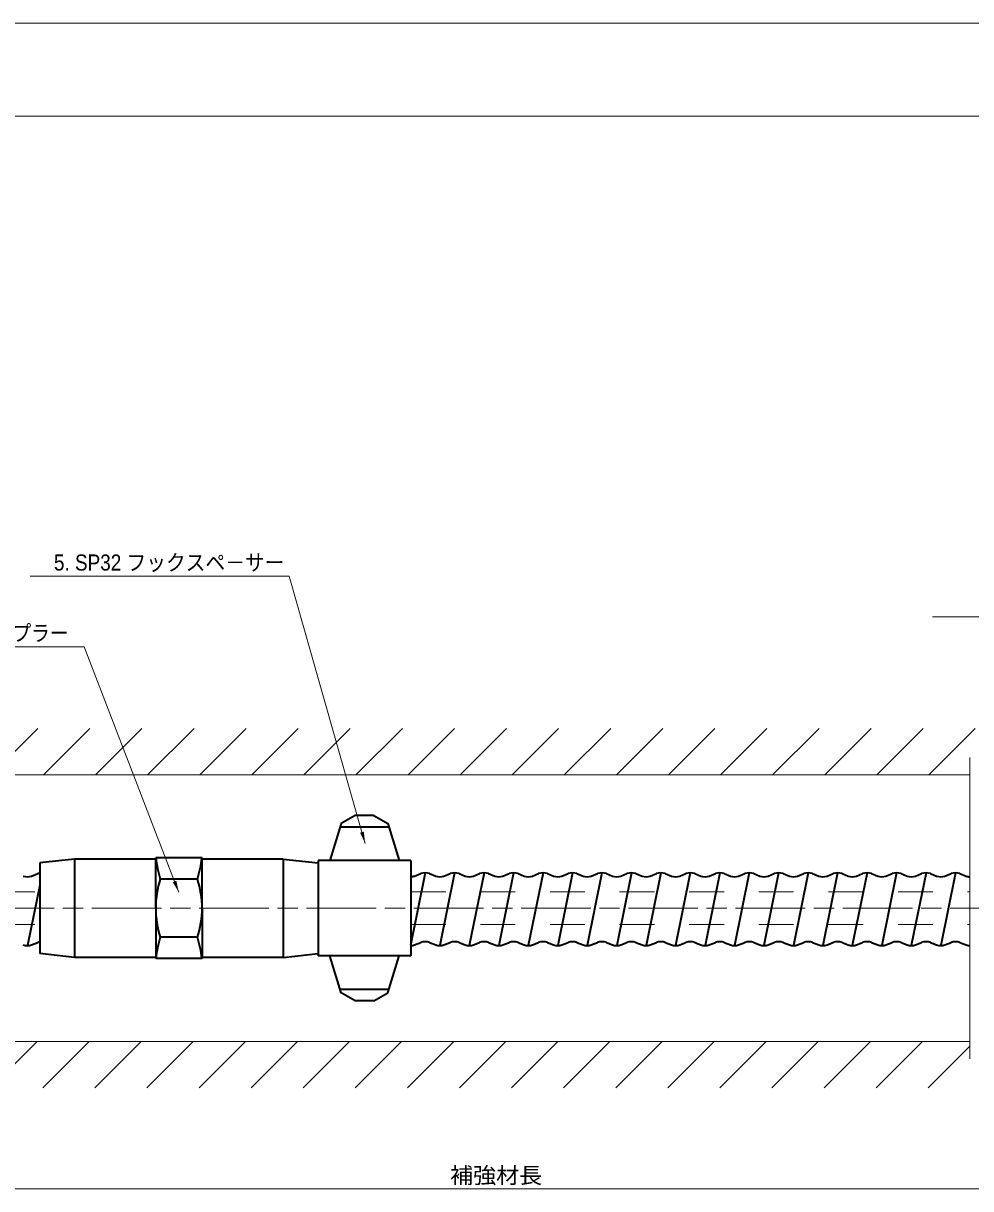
# Model space of a CAD drawing. Units: millimetres at full size, sheet at 1:2.5; details may follow other scales. Extents: x 2197 to 3877, y 1207 to 2409.
# Drawn here: x 2869 to 3278, y 1907 to 2409 of the extents above; entities that cross this region are included whole.
import ezdxf
from ezdxf.enums import TextEntityAlignment as Align

# ---------------------------------------------------------------- set-up
doc = ezdxf.new("R2010")
doc.units = ezdxf.units.MM
doc.header["$LTSCALE"] = 2.5
doc.linetypes.add('CHAIN', pattern=[18.5, 12, -1.5, 3.5, -1.5])
doc.linetypes.add('DASHED_SPACED', pattern=[12, 6, -6])
for name, color, linetype, lineweight in [('1外形線', 7, 'Continuous', 35), ('2細い実線', 3, 'Continuous', 20), ('3隠れ線', 2, 'DASHED_SPACED', 13), ('4中心線', 1, 'CHAIN', 15), ('6寸法線', 4, 'Continuous', 13), ('7 枠・タイトル', 7, 'Continuous', 13)]:
    doc.layers.add(name, color=color, linetype=linetype, lineweight=lineweight)
doc.styles.add('ＭＳ Ｐゴシック', font='')
doc.styles.get('ＭＳ Ｐゴシック').set_extended_font_data('MS PGothic')
pattern_1 = [(45, (2730.915, 2140.355), (-11.22532, 11.22532), [])]

# ---------------------------------------------------------------- blocks, each defined once
blk = doc.blocks.new('filled_arrow')
at = {"color": 0, "linetype": 'Continuous', "lineweight": -2}
blk.add_solid([(7.5, 1.25), (0, 0), (7.5, -1.25)], dxfattribs=at)

msp = doc.modelspace()

# ---------------------------------------------------------------- hatches: boundary and pattern name
at = {"layer": '2細い実線', "lineweight": 13}
h = msp.add_hatch(dxfattribs=at)
h.set_pattern_fill('USER', color=256, style=0, pattern_type=2)
h.set_pattern_definition(pattern_1)
h.paths.add_polyline_path([(2603.108, 2085.479), (2603.108, 2105.479), (3737.197, 2105.479), (3737.197, 2085.479), (3287.457, 2085.479), (3287.457, 2092.979), (3277.457, 2092.979), (3277.457, 2085.479)])
h = msp.add_hatch(dxfattribs=at)
h.set_pattern_fill('USER', color=256, style=0, pattern_type=2)
h.set_pattern_definition(pattern_1)
h.paths.add_polyline_path([(2603.279, 1950.479), (2603.214, 1970.479), (3277.457, 1970.479), (3277.457, 1962.979), (3287.457, 1962.979), (3287.457, 1970.479), (3737.197, 1970.479), (3737.197, 1950.479)])

# ---------------------------------------------------------------- linework, layer by layer
at = {"layer": '1外形線'}
for p, q in [((3012.505, 2067.979), (3006.477, 2064.5)), ((3020.45, 2067.979), (3012.505, 2067.979)), ((3020.45, 2067.979), (3026.477, 2064.5)), ((3006.477, 2064.5), (3001.477, 2048.479)), ((3026.952, 2062.979), (3006.003, 2062.979)), ((3026.477, 2064.5), (3031.477, 2048.479)), ((2891.477, 2049.179), (2876.477, 2047.479)), ((2876.477, 2047.479), (2876.477, 2008.479)), ((2926.477, 2049.179), (2891.477, 2049.179)), ((2891.477, 2049.179), (2891.477, 2006.779)), ((2926.477, 2027.979), (2926.477, 2049.679)), ((2946.477, 2049.679), (2926.477, 2049.679)), ((2946.477, 2027.979), (2946.477, 2049.679)), ((2981.477, 2049.179), (2946.477, 2049.179)), ((2981.477, 2049.179), (2981.477, 2006.779)), ((2981.477, 2049.179), (2996.477, 2047.479)), ((3036.477, 2048.479), (2996.477, 2048.479)), ((2996.477, 2048.479), (2996.477, 2007.479)), ((2996.477, 2047.479), (2996.477, 2008.479)), ((3036.477, 2048.479), (3036.477, 2007.479)), ((2872.955, 2041.835), (2875.619, 2042.874)), ((2944.477, 2040.508), (2928.477, 2040.508)), ((2944.477, 2040.508), (2928.477, 2040.508)), ((3042.614, 2043.193), (3036.264, 2011.853)), ((3038.055, 2041.835), (3040.719, 2042.874)), ((3044.556, 2042.882), (3047.218, 2041.835)), ((3055.314, 2043.193), (3048.964, 2011.853)), ((3050.755, 2041.835), (3053.419, 2042.874)), ((3057.256, 2042.882), (3059.918, 2041.835)), ((3068.014, 2043.193), (3061.664, 2011.853)), ((3063.455, 2041.835), (3066.119, 2042.874)), ((3069.956, 2042.882), (3072.618, 2041.835)), ((3080.714, 2043.193), (3074.364, 2011.853)), ((3076.155, 2041.835), (3078.819, 2042.874)), ((3082.656, 2042.882), (3085.318, 2041.835)), ((3093.437, 2043.193), (3087.087, 2011.853)), ((3088.855, 2041.835), (3091.519, 2042.874)), ((3095.356, 2042.882), (3098.018, 2041.835)), ((3106.148, 2043.193), (3099.787, 2011.853)), ((3101.555, 2041.835), (3104.219, 2042.874)), ((3108.056, 2042.882), (3110.718, 2041.835)), ((3118.837, 2043.193), (3112.487, 2011.853)), ((3114.255, 2041.835), (3116.919, 2042.874)), ((3120.756, 2042.882), (3123.418, 2041.835)), ((3131.537, 2043.193), (3125.187, 2011.853)), ((3126.955, 2041.835), (3129.619, 2042.874)), ((3133.456, 2042.882), (3136.118, 2041.835)), ((3144.248, 2043.193), (3137.887, 2011.853)), ((3139.655, 2041.835), (3142.319, 2042.874)), ((3146.156, 2042.882), (3148.818, 2041.835)), ((3156.937, 2043.193), (3150.587, 2011.853)), ((3152.355, 2041.835), (3155.019, 2042.874)), ((3158.856, 2042.882), (3161.518, 2041.835)), ((3169.614, 2043.193), (3163.264, 2011.853)), ((3165.055, 2041.835), (3167.719, 2042.874)), ((3171.556, 2042.882), (3174.218, 2041.835)), ((3182.325, 2043.193), (3175.964, 2011.853)), ((3177.755, 2041.835), (3180.419, 2042.874)), ((3184.256, 2042.882), (3186.918, 2041.835)), ((3195.014, 2043.193), (3188.664, 2011.853)), ((3190.455, 2041.835), (3193.119, 2042.874)), ((3196.956, 2042.882), (3199.618, 2041.835)), ((3207.714, 2043.193), (3201.364, 2011.853)), ((3203.155, 2041.835), (3205.819, 2042.874)), ((3209.656, 2042.882), (3212.318, 2041.835)), ((3220.425, 2043.193), (3214.064, 2011.853)), ((3215.855, 2041.835), (3218.519, 2042.874)), ((3222.356, 2042.882), (3225.018, 2041.835)), ((3233.114, 2043.193), (3226.764, 2011.853)), ((3228.555, 2041.835), (3231.219, 2042.874)), ((3235.056, 2042.882), (3237.718, 2041.835)), ((3245.814, 2043.193), (3239.464, 2011.853)), ((3241.255, 2041.835), (3243.919, 2042.874)), ((3247.756, 2042.882), (3250.418, 2041.835)), ((3258.525, 2043.193), (3252.164, 2011.853)), ((3253.955, 2041.835), (3256.619, 2042.874)), ((3260.456, 2042.882), (3263.118, 2041.835)), ((3271.214, 2043.193), (3264.864, 2011.853)), ((3266.655, 2041.835), (3269.319, 2042.874)), ((3273.156, 2042.882), (3275.818, 2041.835)), ((2876.477, 2037.964), (2871.187, 2011.853)), ((2926.477, 2027.979), (2926.477, 2006.279)), ((2946.477, 2027.979), (2946.477, 2006.279)), ((2944.477, 2015.451), (2928.477, 2015.451)), ((2944.477, 2015.451), (2928.477, 2015.451)), ((2872.955, 2012.145), (2875.619, 2013.184)), ((3038.055, 2012.145), (3040.719, 2013.184)), ((3044.556, 2013.192), (3047.218, 2012.145)), ((3050.755, 2012.145), (3053.419, 2013.184)), ((3057.256, 2013.192), (3059.918, 2012.145)), ((3063.455, 2012.145), (3066.119, 2013.184)), ((3069.956, 2013.192), (3072.618, 2012.145)), ((3076.155, 2012.145), (3078.819, 2013.184)), ((3082.656, 2013.192), (3085.318, 2012.145)), ((3088.855, 2012.145), (3091.519, 2013.184)), ((3095.356, 2013.192), (3098.018, 2012.145)), ((3101.555, 2012.145), (3104.219, 2013.184)), ((3108.056, 2013.192), (3110.718, 2012.145)), ((3114.255, 2012.145), (3116.919, 2013.184)), ((3120.756, 2013.192), (3123.418, 2012.145)), ((3126.955, 2012.145), (3129.619, 2013.184)), ((3133.456, 2013.192), (3136.118, 2012.145)), ((3139.655, 2012.145), (3142.319, 2013.184)), ((3146.156, 2013.192), (3148.818, 2012.145)), ((3152.355, 2012.145), (3155.019, 2013.184)), ((3158.856, 2013.192), (3161.518, 2012.145)), ((3165.055, 2012.145), (3167.719, 2013.184)), ((3171.556, 2013.192), (3174.218, 2012.145)), ((3177.755, 2012.145), (3180.419, 2013.184)), ((3184.256, 2013.192), (3186.918, 2012.145)), ((3190.455, 2012.145), (3193.119, 2013.184)), ((3196.956, 2013.192), (3199.618, 2012.145)), ((3203.155, 2012.145), (3205.819, 2013.184)), ((3209.656, 2013.192), (3212.318, 2012.145)), ((3215.855, 2012.145), (3218.519, 2013.184)), ((3222.356, 2013.192), (3225.018, 2012.145)), ((3228.555, 2012.145), (3231.219, 2013.184)), ((3235.056, 2013.192), (3237.718, 2012.145)), ((3241.255, 2012.145), (3243.919, 2013.184)), ((3247.756, 2013.192), (3250.418, 2012.145)), ((3253.955, 2012.145), (3256.619, 2013.184)), ((3260.456, 2013.192), (3263.118, 2012.145)), ((3266.655, 2012.145), (3269.319, 2013.184)), ((3273.156, 2013.192), (3275.818, 2012.145)), ((2891.477, 2006.779), (2876.477, 2008.479)), ((2926.477, 2006.779), (2891.477, 2006.779)), ((2946.477, 2006.279), (2926.477, 2006.279)), ((2981.477, 2006.779), (2946.477, 2006.779)), ((2981.477, 2006.779), (2996.477, 2008.479)), ((3036.477, 2007.479), (2996.477, 2007.479)), ((3006.477, 1991.459), (3001.477, 2007.479)), ((3026.477, 1991.459), (3031.477, 2007.479)), ((3026.952, 1992.979), (3006.003, 1992.979)), ((3012.505, 1987.979), (3006.477, 1991.459)), ((3020.45, 1987.979), (3026.477, 1991.459)), ((3020.45, 1987.979), (3012.505, 1987.979))]:
    msp.add_line(p, q, dxfattribs=at)
for centre, radius, start, end in [((2966.718, 2053.036), 40.241, 184.78533, 198.13988), ((2906.236, 2053.036), 40.241, 341.86012, 355.21467), ((2871.187, 2047.043), 5.5, 251.24295, 288.75705), ((2877.548, 2037.193), 6, 100.28187, 108.75705), ((2966.718, 2027.979), 40.241, 161.86012, 198.13988), ((2906.236, 2027.979), 40.241, 341.86012, 18.13988), ((3036.287, 2047.043), 5.5, 271.98495, 288.75705), ((3042.648, 2037.193), 6, 71.46161, 108.75705), ((3048.987, 2047.043), 5.5, 251.24295, 288.75705), ((3055.348, 2037.193), 6, 71.46161, 108.75705), ((3061.687, 2047.043), 5.5, 251.24295, 288.75705), ((3068.048, 2037.193), 6, 71.46161, 108.75705), ((3074.387, 2047.043), 5.5, 251.24295, 288.75705), ((3080.748, 2037.193), 6, 71.46161, 108.75705), ((3087.087, 2047.043), 5.5, 251.24295, 288.75705), ((3093.448, 2037.193), 6, 71.46161, 108.75705), ((3099.787, 2047.043), 5.5, 251.24295, 288.75705), ((3106.148, 2037.193), 6, 71.46161, 108.75705), ((3112.487, 2047.043), 5.5, 251.24295, 288.75705), ((3118.848, 2037.193), 6, 71.46161, 108.75705), ((3125.187, 2047.043), 5.5, 251.24295, 288.75705), ((3131.548, 2037.193), 6, 71.46161, 108.75705), ((3137.887, 2047.043), 5.5, 251.24295, 288.75705), ((3144.248, 2037.193), 6, 71.46161, 108.75705), ((3150.587, 2047.043), 5.5, 251.24295, 288.75705), ((3156.948, 2037.193), 6, 71.46161, 108.75705), ((3163.287, 2047.043), 5.5, 251.24295, 288.75705), ((3169.648, 2037.193), 6, 71.46161, 108.75705), ((3175.987, 2047.043), 5.5, 251.24295, 288.75705), ((3182.348, 2037.193), 6, 71.46161, 108.75705), ((3188.687, 2047.043), 5.5, 251.24295, 288.75705), ((3195.048, 2037.193), 6, 71.46161, 108.75705), ((3201.387, 2047.043), 5.5, 251.24295, 288.75705), ((3207.748, 2037.193), 6, 71.46161, 108.75705), ((3214.087, 2047.043), 5.5, 251.24295, 288.75705), ((3220.448, 2037.193), 6, 71.46161, 108.75705), ((3226.787, 2047.043), 5.5, 251.24295, 288.75705), ((3233.148, 2037.193), 6, 71.46161, 108.75705), ((3239.487, 2047.043), 5.5, 251.24295, 288.75705), ((3245.848, 2037.193), 6, 71.46161, 108.75705), ((3252.187, 2047.043), 5.5, 251.24295, 288.75705), ((3258.548, 2037.193), 6, 71.46161, 108.75705), ((3264.887, 2047.043), 5.5, 251.24295, 288.75705), ((3271.248, 2037.193), 6, 71.46161, 108.75705), ((3277.587, 2047.043), 5.5, 251.24295, 268.64923), ((2966.718, 2002.922), 40.241, 161.86012, 175.21467), ((2906.236, 2002.922), 40.241, 4.78533, 18.13988), ((2871.187, 2017.353), 5.5, 251.24295, 288.75705), ((2877.548, 2007.503), 6, 100.28187, 108.75705), ((3036.287, 2017.353), 5.5, 271.98495, 288.75705), ((3042.648, 2007.503), 6, 71.46161, 108.75705), ((3048.987, 2017.353), 5.5, 251.24295, 288.75705), ((3055.348, 2007.503), 6, 71.46161, 108.75705), ((3061.687, 2017.353), 5.5, 251.24295, 288.75705), ((3068.048, 2007.503), 6, 71.46161, 108.75705), ((3074.387, 2017.353), 5.5, 251.24295, 288.75705), ((3080.748, 2007.503), 6, 71.46161, 108.75705), ((3087.087, 2017.353), 5.5, 251.24295, 288.75705), ((3093.448, 2007.503), 6, 71.46161, 108.75705), ((3099.787, 2017.353), 5.5, 251.24295, 288.75705), ((3106.148, 2007.503), 6, 71.46161, 108.75705), ((3112.487, 2017.353), 5.5, 251.24295, 288.75705), ((3118.848, 2007.503), 6, 71.46161, 108.75705), ((3125.187, 2017.353), 5.5, 251.24295, 288.75705), ((3131.548, 2007.503), 6, 71.46161, 108.75705), ((3137.887, 2017.353), 5.5, 251.24295, 288.75705), ((3144.248, 2007.503), 6, 71.46161, 108.75705), ((3150.587, 2017.353), 5.5, 251.24295, 288.75705), ((3156.948, 2007.503), 6, 71.46161, 108.75705), ((3163.287, 2017.353), 5.5, 251.24295, 288.75705), ((3169.648, 2007.503), 6, 71.46161, 108.75705), ((3175.987, 2017.353), 5.5, 251.24295, 288.75705), ((3182.348, 2007.503), 6, 71.46161, 108.75705), ((3188.687, 2017.353), 5.5, 251.24295, 288.75705), ((3195.048, 2007.503), 6, 71.46161, 108.75705), ((3201.387, 2017.353), 5.5, 251.24295, 288.75705), ((3207.748, 2007.503), 6, 71.46161, 108.75705), ((3214.087, 2017.353), 5.5, 251.24295, 288.75705), ((3220.448, 2007.503), 6, 71.46161, 108.75705), ((3226.787, 2017.353), 5.5, 251.24295, 288.75705), ((3233.148, 2007.503), 6, 71.46161, 108.75705), ((3239.487, 2017.353), 5.5, 251.24295, 288.75705), ((3245.848, 2007.503), 6, 71.46161, 108.75705), ((3252.187, 2017.353), 5.5, 251.24295, 288.75705), ((3258.548, 2007.503), 6, 71.46161, 108.75705), ((3264.887, 2017.353), 5.5, 251.24295, 288.75705), ((3271.248, 2007.503), 6, 71.46161, 108.75705), ((3277.587, 2017.353), 5.5, 251.24295, 268.64923)]:
    msp.add_arc(centre, radius, start, end, dxfattribs=at)
at = {"layer": '2細い実線'}
for p, q in [((3277.457, 1962.979), (3277.457, 2092.979)), ((3277.457, 2085.479), (2543.477, 2085.479)), ((3277.457, 1970.479), (2543.476, 1970.479))]:
    msp.add_line(p, q, dxfattribs=at)
at = {"layer": '3隠れ線'}
for p, q in [((2529.448, 2034.979), (2876.477, 2034.979)), ((3036.477, 2034.979), (3277.457, 2034.979)), ((2529.448, 2020.979), (2876.477, 2020.979)), ((3036.477, 2020.979), (3277.457, 2020.979))]:
    msp.add_line(p, q, dxfattribs=at)
at = {"layer": '4中心線'}
msp.add_line((2436.477, 2027.979), (3732.457, 2027.979), dxfattribs=at)
at = {"layer": '6寸法線'}
msp.add_line((3709.99, 1907.06), (2436.477, 1907.06), dxfattribs=at)
for points in [[(3016.766, 2055.923), (3015.399, 2060.732), (2984.004, 2171.186), (2872.443, 2171.186)], [(3371.977, 2064.33), (3370.624, 2069.144), (3346.908, 2153.532), (3261.271, 2153.532)], [(2936.423, 2034.836), (2934.629, 2039.503), (2895.719, 2140.721), (2801.65, 2140.721)]]:
    msp.add_lwpolyline(points, dxfattribs=at)
at = {"layer": '7 枠・タイトル'}
for p, q in [((2196.512, 2409.457), (3876.512, 2409.457)), ((2236.512, 2369.457), (3836.512, 2369.457))]:
    msp.add_line(p, q, dxfattribs=at)

# ---------------------------------------------------------------- block references
at = {"layer": '6寸法線', "xscale": 0.667, "yscale": 0.667}
for p, rotation in [((3016.766, 2055.923), 105.9), ((2936.423, 2034.836), 111)]:
    msp.add_blockref('filled_arrow', p, dxfattribs=dict(at, rotation=rotation))

# ---------------------------------------------------------------- texts
at = {"layer": '6寸法線', "style": 'ＭＳ Ｐゴシック'}
for s, width, p in [('5. SP32 フックスペ－サー', 0.9, (2981.948, 2177.005)), ('4. SP32\u3000カップラー', 0.85, (2888.884, 2146.591))]:
    msp.add_text(s, height=6.928, dxfattribs=dict(at, width=width)).set_placement(p, align=Align.MIDDLE_RIGHT)
at = {"layer": '6寸法線', "style": 'ＭＳ Ｐゴシック', "width": 1.05}
msp.add_text('補強材長', height=6.928, dxfattribs=at).set_placement((3073.234, 1912.812), align=Align.MIDDLE_CENTER)

doc.saveas('drawing.dxf')
